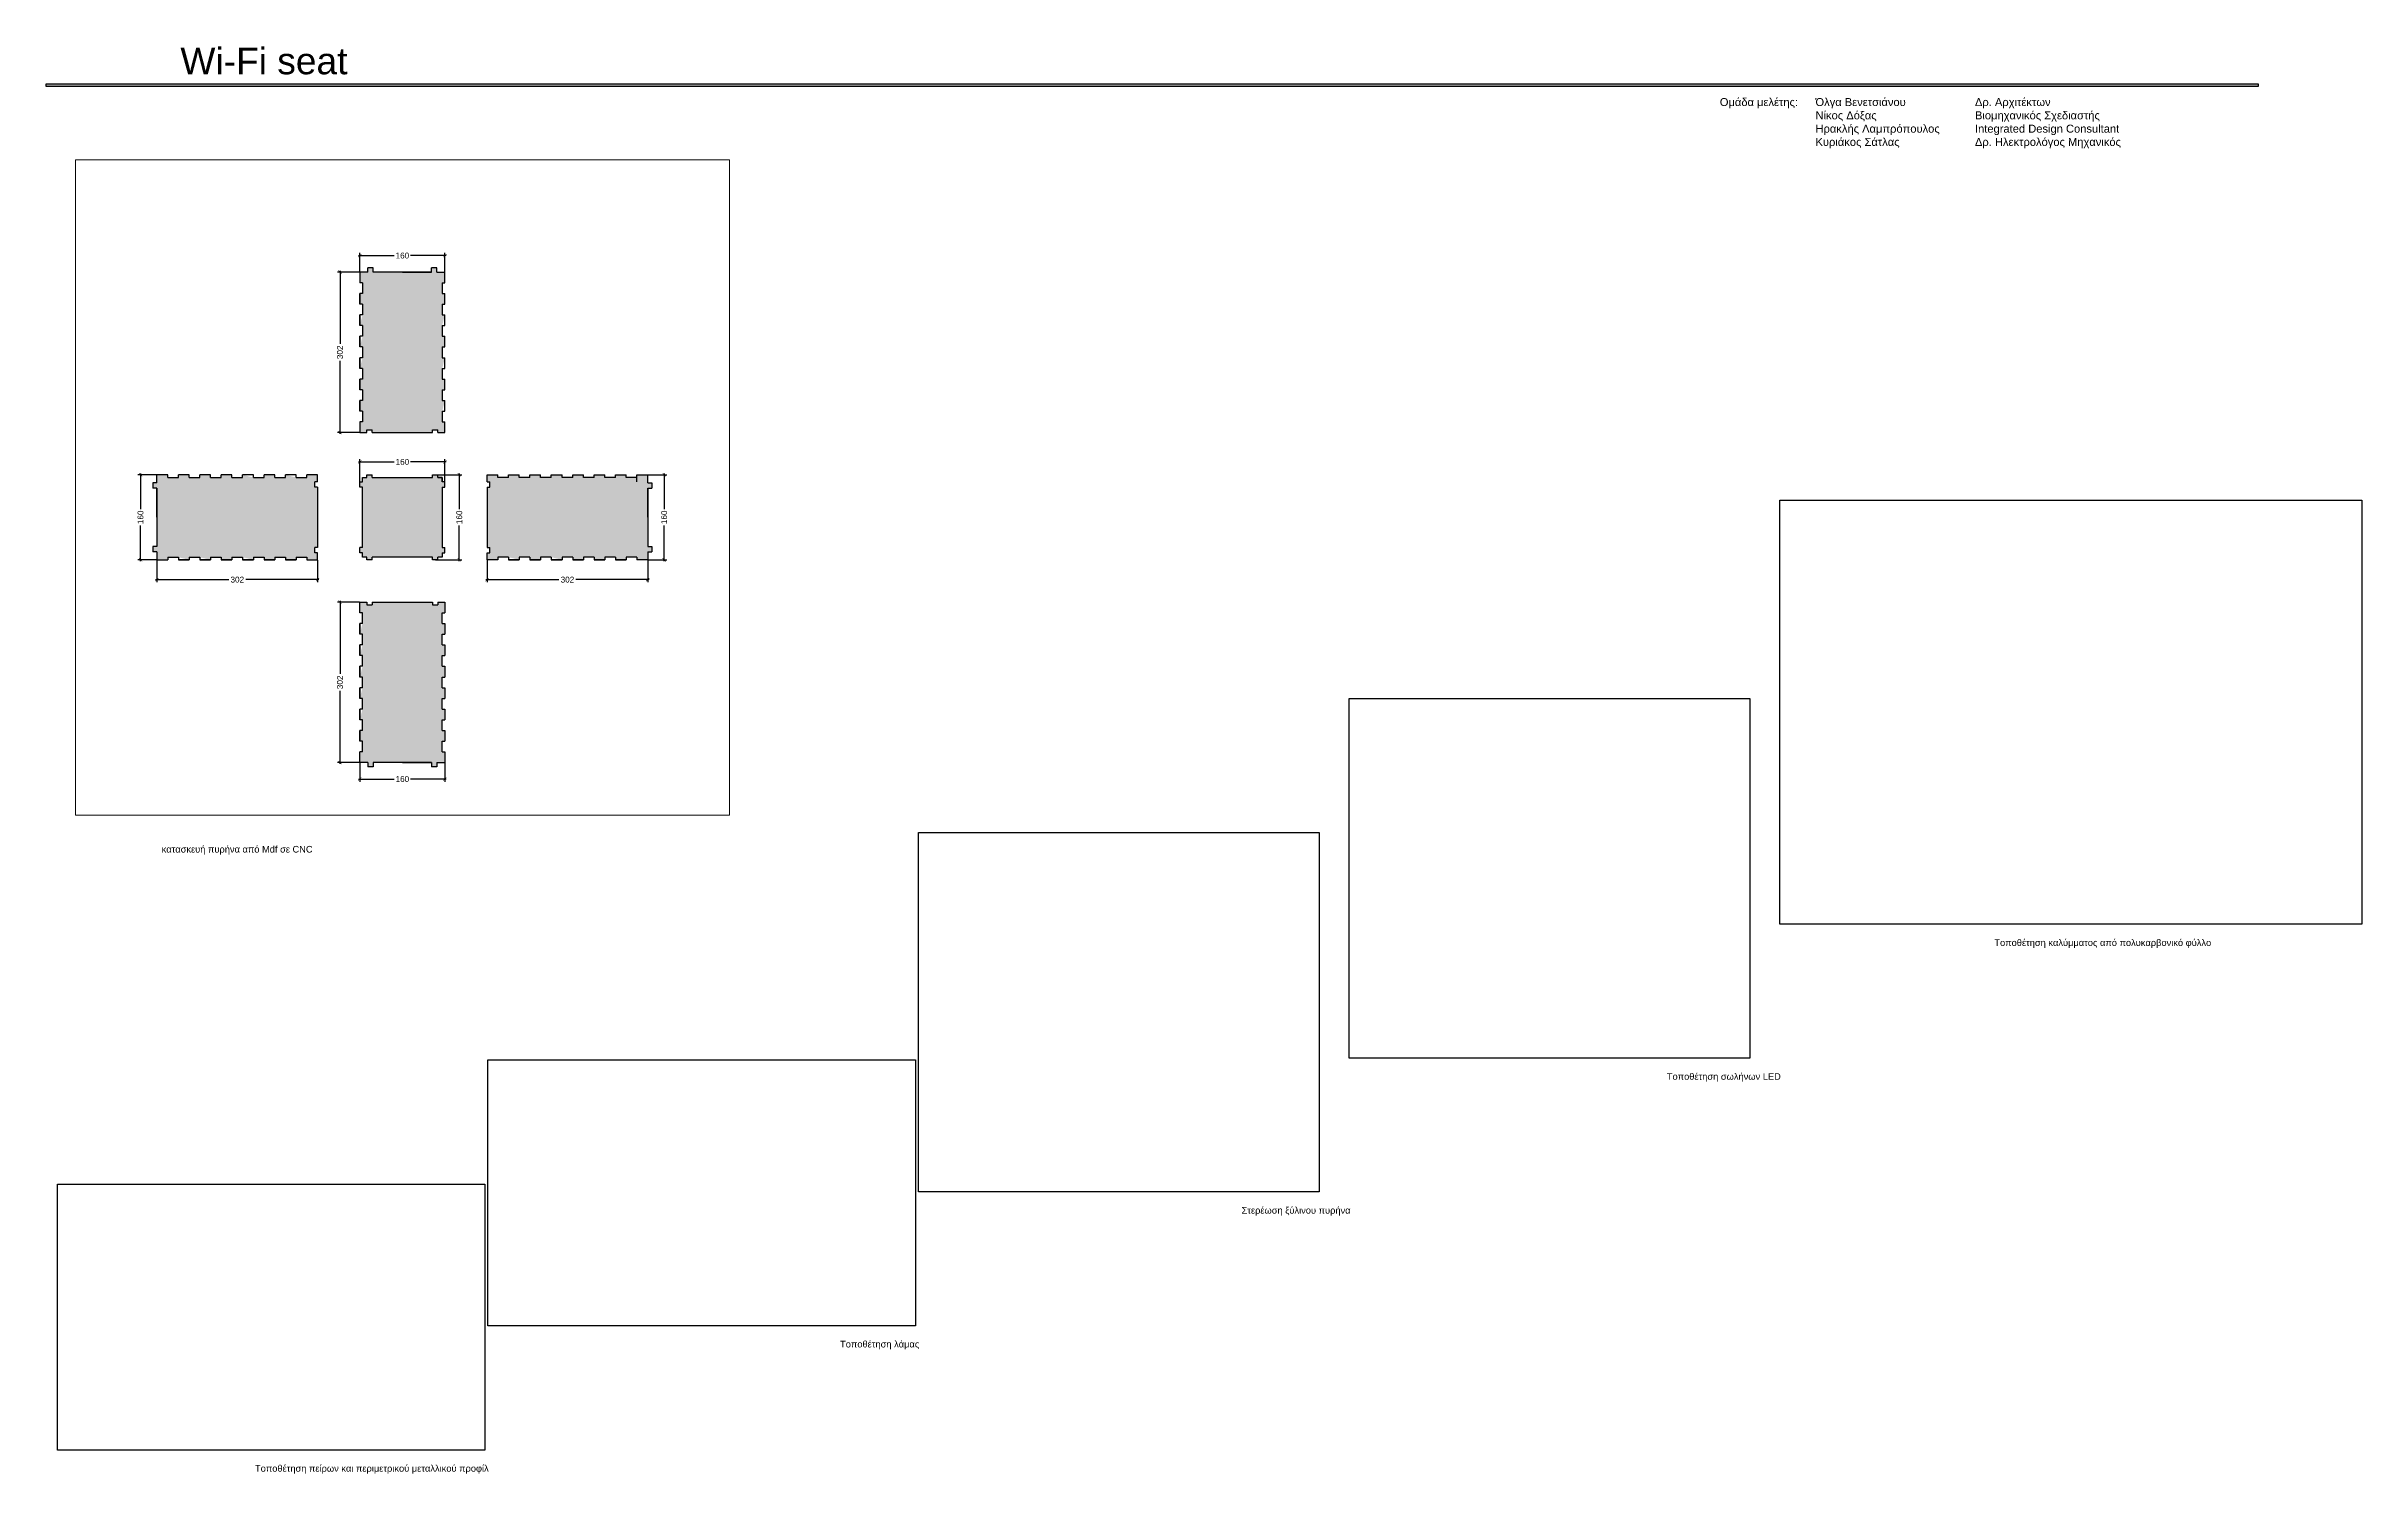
# Paper-space layout 'pg1' of a CAD drawing. Header units: millimetres. Extents: x 4 to 875, y 20 to 557.
# The model-space entities are those that its viewports show. They can reach past a viewport. Long polylines and large blocks are cut down to what shows.
import ezdxf

# ---------------------------------------------------------------- set-up
doc = ezdxf.new("R2010")
doc.units = ezdxf.units.MM
for name, color, linetype in [('A-02', 2, 'Continuous'), ('A-DIM', 150, 'Continuous'), ('A-HATCH', 252, 'Continuous')]:
    doc.layers.add(name, color=color, linetype=linetype)
doc.styles.get("Standard").update_dxf_attribs({"font": 'arial.ttf'})
doc.dimstyles.new('1-5', dxfattribs={"dimscale": 0.05, "dimtxt": 0.22, "dimasz": 0.12, "dimexe": 0.1, "dimexo": 0.01, "dimgap": 0.08, "dimtad": 0, "dimdec": 0, "dimlfac": 1000, "dimzin": 0, "dimdsep": 46, "dimtxsty": 'Standard', "dimblk": 'ARCHTICK', "dimcen": 0.09, "dimdle": 0.05, "dimadec": 0, "dimazin": 0, "dimtfac": 1, "dimtdec": 0, "dimtofl": 0, "dimtmove": 1, "dimatfit": 3, "dimldrblk": 'DOT', "dimfxl": 1, "dimtolj": 1, "dimtzin": 0, "dimarcsym": 0})
picture_1 = doc.add_image_def('image4.jpg', size_in_pixel=(530, 330))
picture_2 = doc.add_image_def('image5.jpg', size_in_pixel=(530, 330))
picture_3 = doc.add_image_def('image6.jpg', size_in_pixel=(497, 446))
picture_4 = doc.add_image_def('image7.jpg', size_in_pixel=(497, 446))
picture_5 = doc.add_image_def('image8.jpg', size_in_pixel=(811, 591))

# ---------------------------------------------------------------- blocks, each defined once
blk = doc.blocks.new('_ArchTick')
at = {"color": 0, "linetype": 'ByBlock', "const_width": 0.15}
blk.add_lwpolyline([(-0.5, -0.5), (0.5, 0.5)], dxfattribs=at)
blk = doc.blocks.new('*D20')
at = {"layer": 'A-DIM', "color": 0, "lineweight": -2, "transparency": 16777216}
for p, q in [((172.3758, 12.8972), (172.334, 12.8972)), ((172.339, 12.8997), (172.339, 12.7622)), ((172.339, 12.5925), (172.339, 12.73)), ((172.3833, 12.595), (172.334, 12.595))]:
    blk.add_line(p, q, dxfattribs=at)
at = {"layer": 'Defpoints', "color": 0, "transparency": 16777216}
for p in [(172.3763, 12.8972), (172.339, 12.595), (172.3838, 12.595)]:
    blk.add_point(p, dxfattribs=at)
at = {"layer": 'A-DIM', "color": 0, "lineweight": -2, "transparency": 16777216, "xscale": 0.006, "yscale": 0.006, "zscale": 0.006}
for p, rotation in [((172.339, 12.8972), 90), ((172.339, 12.595), 270)]:
    blk.add_blockref('_ArchTick', p, dxfattribs=dict(at, rotation=rotation))
at = {"layer": 'A-DIM', "color": 0, "transparency": 16777216, "insert": (172.339, 12.7461), "char_height": 0.011, "attachment_point": 5, "rotation": 90}
blk.add_mtext('\\A1;302', dxfattribs=at)
blk = doc.blocks.new('_Dot')
at = {"color": 0, "linetype": 'ByBlock', "lineweight": -2}
blk.add_line((-0.5, 0), (-1, 0), dxfattribs=at)
at = {"color": 0, "linetype": 'ByBlock', "const_width": 0.5}
blk.add_lwpolyline([(-0.25, 0, 1), (0.25, 0, 1)], format="xyb", close=True, dxfattribs=at)
blk = doc.blocks.new('*D21')
at = {"layer": 'A-DIM', "color": 0, "lineweight": -2, "transparency": 16777216}
for p, q in [((172.3763, 12.5945), (172.3763, 12.559)), ((172.5363, 12.5945), (172.5363, 12.559)), ((172.3738, 12.564), (172.4406, 12.564)), ((172.5388, 12.564), (172.4719, 12.564))]:
    blk.add_line(p, q, dxfattribs=at)
at = {"layer": 'Defpoints', "color": 0, "transparency": 16777216}
for p in [(172.3763, 12.595), (172.5363, 12.595), (172.5363, 12.564)]:
    blk.add_point(p, dxfattribs=at)
at = {"layer": 'A-DIM', "color": 0, "lineweight": -2, "transparency": 16777216, "xscale": 0.006, "yscale": 0.006, "zscale": 0.006, "rotation": 180}
blk.add_blockref('_ArchTick', (172.3763, 12.564), dxfattribs=at)
at = {"layer": 'A-DIM', "color": 0, "lineweight": -2, "transparency": 16777216, "xscale": 0.006, "yscale": 0.006, "zscale": 0.006}
blk.add_blockref('_ArchTick', (172.5363, 12.564), dxfattribs=at)
at = {"layer": 'A-DIM', "color": 0, "transparency": 16777216, "insert": (172.4563, 12.564), "char_height": 0.011, "attachment_point": 5}
blk.add_mtext('\\A1;160', dxfattribs=at)
blk = doc.blocks.new('*D22')
at = {"layer": 'A-DIM', "color": 0, "lineweight": -2, "transparency": 16777216}
for p, q in [((172.9178, 12.9836), (172.9178, 12.9343)), ((172.6132, 12.9393), (172.7507, 12.9393)), ((172.6157, 12.9761), (172.6157, 12.9343)), ((172.9203, 12.9393), (172.7828, 12.9393))]:
    blk.add_line(p, q, dxfattribs=at)
at = {"layer": 'Defpoints', "color": 0, "transparency": 16777216}
for p in [(172.9178, 12.9841), (172.6157, 12.9766), (172.9178, 12.9393)]:
    blk.add_point(p, dxfattribs=at)
at = {"layer": 'A-DIM', "color": 0, "lineweight": -2, "transparency": 16777216, "xscale": 0.006, "yscale": 0.006, "zscale": 0.006, "rotation": 180}
blk.add_blockref('_ArchTick', (172.6157, 12.9393), dxfattribs=at)
at = {"layer": 'A-DIM', "color": 0, "lineweight": -2, "transparency": 16777216, "xscale": 0.006, "yscale": 0.006, "zscale": 0.006}
blk.add_blockref('_ArchTick', (172.9178, 12.9393), dxfattribs=at)
at = {"layer": 'A-DIM', "color": 0, "transparency": 16777216, "insert": (172.7668, 12.9393), "char_height": 0.011, "attachment_point": 5}
blk.add_mtext('\\A1;302', dxfattribs=at)
blk = doc.blocks.new('*D23')
at = {"layer": 'A-DIM', "color": 0, "lineweight": -2, "transparency": 16777216}
for p, q in [((172.9183, 13.1366), (172.9538, 13.1366)), ((172.9488, 13.1391), (172.9488, 13.0722)), ((172.9488, 12.9741), (172.9488, 13.0409)), ((172.9183, 12.9766), (172.9538, 12.9766))]:
    blk.add_line(p, q, dxfattribs=at)
at = {"layer": 'Defpoints', "color": 0, "transparency": 16777216}
for p in [(172.9178, 13.1366), (172.9488, 13.1366), (172.9178, 12.9766)]:
    blk.add_point(p, dxfattribs=at)
at = {"layer": 'A-DIM', "color": 0, "lineweight": -2, "transparency": 16777216, "xscale": 0.006, "yscale": 0.006, "zscale": 0.006}
for p, rotation in [((172.9488, 13.1366), 90), ((172.9488, 12.9766), 270)]:
    blk.add_blockref('_ArchTick', p, dxfattribs=dict(at, rotation=rotation))
at = {"layer": 'A-DIM', "color": 0, "transparency": 16777216, "insert": (172.9488, 13.0566), "char_height": 0.011, "attachment_point": 5, "rotation": 90}
blk.add_mtext('\\A1;160', dxfattribs=at)
blk = doc.blocks.new('*D24')
at = {"layer": 'A-DIM', "color": 0, "lineweight": -2, "transparency": 16777216}
for p, q in [((172.3833, 13.5182), (172.334, 13.5182)), ((172.339, 13.5207), (172.339, 13.3832)), ((172.339, 13.2135), (172.339, 13.351)), ((172.3758, 13.216), (172.334, 13.216))]:
    blk.add_line(p, q, dxfattribs=at)
at = {"layer": 'Defpoints', "color": 0, "transparency": 16777216}
for p in [(172.339, 13.5182), (172.3838, 13.5182), (172.3763, 13.216)]:
    blk.add_point(p, dxfattribs=at)
at = {"layer": 'A-DIM', "color": 0, "lineweight": -2, "transparency": 16777216, "xscale": 0.006, "yscale": 0.006, "zscale": 0.006}
for p, rotation in [((172.339, 13.5182), 90), ((172.339, 13.216), 270)]:
    blk.add_blockref('_ArchTick', p, dxfattribs=dict(at, rotation=rotation))
at = {"layer": 'A-DIM', "color": 0, "transparency": 16777216, "insert": (172.339, 13.3671), "char_height": 0.011, "attachment_point": 5, "rotation": 90}
blk.add_mtext('\\A1;302', dxfattribs=at)
blk = doc.blocks.new('*D25')
at = {"layer": 'A-DIM', "color": 0, "lineweight": -2, "transparency": 16777216}
for p, q in [((172.3738, 13.5491), (172.4406, 13.5491)), ((172.3763, 13.5187), (172.3763, 13.5541)), ((172.5388, 13.5491), (172.4719, 13.5491)), ((172.5363, 13.5187), (172.5363, 13.5541))]:
    blk.add_line(p, q, dxfattribs=at)
at = {"layer": 'Defpoints', "color": 0, "transparency": 16777216}
for p in [(172.5363, 13.5491), (172.3763, 13.5182), (172.5363, 13.5182)]:
    blk.add_point(p, dxfattribs=at)
at = {"layer": 'A-DIM', "color": 0, "lineweight": -2, "transparency": 16777216, "xscale": 0.006, "yscale": 0.006, "zscale": 0.006, "rotation": 180}
blk.add_blockref('_ArchTick', (172.3763, 13.5491), dxfattribs=at)
at = {"layer": 'A-DIM', "color": 0, "lineweight": -2, "transparency": 16777216, "xscale": 0.006, "yscale": 0.006, "zscale": 0.006}
blk.add_blockref('_ArchTick', (172.5363, 13.5491), dxfattribs=at)
at = {"layer": 'A-DIM', "color": 0, "transparency": 16777216, "insert": (172.4563, 13.5491), "char_height": 0.011, "attachment_point": 5}
blk.add_mtext('\\A1;160', dxfattribs=at)
blk = doc.blocks.new('*D26')
at = {"layer": 'A-DIM', "color": 0, "lineweight": -2, "transparency": 16777216}
for p, q in [((171.9947, 12.9836), (171.9947, 12.9343)), ((171.9922, 12.9393), (172.1297, 12.9393)), ((172.2994, 12.9393), (172.1619, 12.9393)), ((172.2969, 12.9761), (172.2969, 12.9343))]:
    blk.add_line(p, q, dxfattribs=at)
at = {"layer": 'Defpoints', "color": 0, "transparency": 16777216}
for p in [(171.9947, 12.9841), (171.9947, 12.9393), (172.2969, 12.9766)]:
    blk.add_point(p, dxfattribs=at)
at = {"layer": 'A-DIM', "color": 0, "lineweight": -2, "transparency": 16777216, "xscale": 0.006, "yscale": 0.006, "zscale": 0.006, "rotation": 180}
blk.add_blockref('_ArchTick', (171.9947, 12.9393), dxfattribs=at)
at = {"layer": 'A-DIM', "color": 0, "lineweight": -2, "transparency": 16777216, "xscale": 0.006, "yscale": 0.006, "zscale": 0.006}
blk.add_blockref('_ArchTick', (172.2969, 12.9393), dxfattribs=at)
at = {"layer": 'A-DIM', "color": 0, "transparency": 16777216, "insert": (172.1458, 12.9393), "char_height": 0.011, "attachment_point": 5}
blk.add_mtext('\\A1;302', dxfattribs=at)
blk = doc.blocks.new('*D27')
at = {"layer": 'A-DIM', "color": 0, "lineweight": -2, "transparency": 16777216}
for p, q in [((171.9942, 13.1366), (171.9587, 13.1366)), ((171.9637, 13.1391), (171.9637, 13.0722)), ((171.9637, 12.9741), (171.9637, 13.0409)), ((171.9942, 12.9766), (171.9587, 12.9766))]:
    blk.add_line(p, q, dxfattribs=at)
at = {"layer": 'Defpoints', "color": 0, "transparency": 16777216}
for p in [(171.9637, 13.1366), (171.9947, 13.1366), (171.9947, 12.9766)]:
    blk.add_point(p, dxfattribs=at)
at = {"layer": 'A-DIM', "color": 0, "lineweight": -2, "transparency": 16777216, "xscale": 0.006, "yscale": 0.006, "zscale": 0.006}
for p, rotation in [((171.9637, 13.1366), 90), ((171.9637, 12.9766), 270)]:
    blk.add_blockref('_ArchTick', p, dxfattribs=dict(at, rotation=rotation))
at = {"layer": 'A-DIM', "color": 0, "transparency": 16777216, "insert": (171.9637, 13.0566), "char_height": 0.011, "attachment_point": 5, "rotation": 90}
blk.add_mtext('\\A1;160', dxfattribs=at)
blk = doc.blocks.new('*D28')
at = {"layer": 'A-DIM', "color": 0, "lineweight": -2, "transparency": 16777216}
for p, q in [((172.3738, 13.1609), (172.4406, 13.1609)), ((172.3763, 13.1239), (172.3763, 13.1659)), ((172.5388, 13.1609), (172.4719, 13.1609)), ((172.5363, 13.1239), (172.5363, 13.1659))]:
    blk.add_line(p, q, dxfattribs=at)
at = {"layer": 'Defpoints', "color": 0, "transparency": 16777216}
for p in [(172.5363, 13.1609), (172.3763, 13.1234), (172.5363, 13.1234)]:
    blk.add_point(p, dxfattribs=at)
at = {"layer": 'A-DIM', "color": 0, "lineweight": -2, "transparency": 16777216, "xscale": 0.006, "yscale": 0.006, "zscale": 0.006, "rotation": 180}
blk.add_blockref('_ArchTick', (172.3763, 13.1609), dxfattribs=at)
at = {"layer": 'A-DIM', "color": 0, "lineweight": -2, "transparency": 16777216, "xscale": 0.006, "yscale": 0.006, "zscale": 0.006}
blk.add_blockref('_ArchTick', (172.5363, 13.1609), dxfattribs=at)
at = {"layer": 'A-DIM', "color": 0, "transparency": 16777216, "insert": (172.4563, 13.1609), "char_height": 0.011, "attachment_point": 5}
blk.add_mtext('\\A1;160', dxfattribs=at)
blk = doc.blocks.new('*D29')
at = {"layer": 'A-DIM', "color": 0, "lineweight": -2, "transparency": 16777216}
for p, q in [((172.5236, 13.1366), (172.5684, 13.1366)), ((172.5634, 13.1391), (172.5634, 13.0722)), ((172.5634, 12.9741), (172.5634, 13.0409)), ((172.5186, 12.9766), (172.5684, 12.9766))]:
    blk.add_line(p, q, dxfattribs=at)
at = {"layer": 'Defpoints', "color": 0, "transparency": 16777216}
for p in [(172.5231, 13.1366), (172.5181, 12.9766), (172.5634, 12.9766)]:
    blk.add_point(p, dxfattribs=at)
at = {"layer": 'A-DIM', "color": 0, "lineweight": -2, "transparency": 16777216, "xscale": 0.006, "yscale": 0.006, "zscale": 0.006}
for p, rotation in [((172.5634, 13.1366), 90), ((172.5634, 12.9766), 270)]:
    blk.add_blockref('_ArchTick', p, dxfattribs=dict(at, rotation=rotation))
at = {"layer": 'A-DIM', "color": 0, "transparency": 16777216, "insert": (172.5634, 13.0566), "char_height": 0.011, "attachment_point": 5, "rotation": 90}
blk.add_mtext('\\A1;160', dxfattribs=at)

msp = doc.modelspace()

# ---------------------------------------------------------------- hatches: boundary and pattern name
at = {"layer": 'A-HATCH', "true_color": 0xb5976c}
h = msp.add_hatch(color=33, dxfattribs=at)
h.dxf.hatch_style = 1
h.paths.add_polyline_path([(172.2969, 13.1134), (172.2919, 13.1134), (172.2919, 13.1234), (172.2969, 13.1234), (172.2969, 13.1366), (172.2767, 13.1366), (172.2767, 13.1316), (172.2566, 13.1316), (172.2364, 13.1366), (172.2364, 13.1316), (172.2163, 13.1316), (172.2163, 13.1366), (172.1961, 13.1366), (172.1961, 13.1316), (172.176, 13.1316), (172.1558, 13.1366), (172.1558, 13.1316), (172.1357, 13.1316), (172.1357, 13.1366), (172.1155, 13.1366), (172.1155, 13.1316), (172.0954, 13.1316), (172.0954, 13.1366), (172.0752, 13.1366), (172.0752, 13.1316), (172.0551, 13.1316), (172.0551, 13.1366), (172.035, 13.1366), (172.035, 13.1316), (172.0148, 13.1316), (172.0148, 13.1366), (171.9947, 13.1366), (171.9947, 13.1216), (171.9869, 13.1216), (171.9869, 13.1116), (171.9947, 13.1116), (171.9947, 13.0566), (171.9947, 13.0016), (171.9869, 13.0016), (171.9869, 12.9916), (171.9947, 12.9916), (171.9947, 12.9766), (172.0148, 12.9766), (172.0148, 12.9816), (172.035, 12.9816), (172.0551, 12.9766), (172.0551, 12.9816), (172.0752, 12.9816), (172.0954, 12.9766), (172.0954, 12.9816), (172.1155, 12.9816), (172.1155, 12.9766), (172.1357, 12.9766), (172.1357, 12.9816), (172.1558, 12.9816), (172.176, 12.9766), (172.176, 12.9816), (172.1961, 12.9816), (172.1961, 12.9766), (172.2163, 12.9766), (172.2163, 12.9816), (172.2364, 12.9816), (172.2364, 12.9766), (172.2566, 12.9766), (172.2566, 12.9816), (172.2767, 12.9816), (172.2767, 12.9766), (172.2969, 12.9766), (172.2969, 12.9898), (172.2919, 12.9898), (172.2919, 12.9998), (172.2969, 12.9998)])
h.paths.add_polyline_path([(172.5363, 13.357), (172.5313, 13.357), (172.5313, 13.3771), (172.5363, 13.3771), (172.5363, 13.3973), (172.5313, 13.3973), (172.5313, 13.4174), (172.5363, 13.4376), (172.5313, 13.4376), (172.5313, 13.4577), (172.5363, 13.4577), (172.5363, 13.4779), (172.5313, 13.4779), (172.5313, 13.498), (172.5363, 13.498), (172.5363, 13.5182), (172.5213, 13.5182), (172.5213, 13.526), (172.5113, 13.526), (172.5113, 13.5182), (172.4563, 13.5182), (172.4013, 13.5182), (172.4013, 13.526), (172.3913, 13.526), (172.3913, 13.5182), (172.3763, 13.5182), (172.3763, 13.498), (172.3813, 13.498), (172.3813, 13.4779), (172.3763, 13.4779), (172.3763, 13.4577), (172.3813, 13.4577), (172.3813, 13.4376), (172.3763, 13.4174), (172.3813, 13.4174), (172.3813, 13.3973), (172.3763, 13.3771), (172.3813, 13.3771), (172.3813, 13.357), (172.3763, 13.3368), (172.3813, 13.3368), (172.3813, 13.3167), (172.3763, 13.3167), (172.3763, 13.2966), (172.3813, 13.2966), (172.3813, 13.2764), (172.3763, 13.2764), (172.3763, 13.2563), (172.3813, 13.2563), (172.3813, 13.2361), (172.3763, 13.2361), (172.3763, 13.216), (172.3895, 13.216), (172.3895, 13.221), (172.3995, 13.221), (172.3995, 13.216), (172.5131, 13.216), (172.5131, 13.221), (172.5231, 13.221), (172.5231, 13.216), (172.5363, 13.216), (172.5363, 13.2361), (172.5313, 13.2361), (172.5313, 13.2563), (172.5363, 13.2764), (172.5313, 13.2764), (172.5313, 13.2966), (172.5363, 13.2966), (172.5363, 13.3167), (172.5313, 13.3167), (172.5313, 13.3368)])
h.paths.add_polyline_path([(172.5313, 13.1134), (172.5363, 13.1134), (172.5363, 13.1234), (172.5313, 13.1234), (172.5313, 13.1316), (172.5231, 13.1316), (172.5231, 13.1366), (172.5131, 13.1366), (172.5131, 13.1316), (172.3995, 13.1316), (172.3995, 13.1366), (172.3895, 13.1366), (172.3895, 13.1316), (172.3813, 13.1316), (172.3813, 13.1234), (172.3763, 13.1234), (172.3763, 13.1134), (172.3813, 13.1134), (172.3813, 12.9998), (172.3763, 12.9998), (172.3763, 12.9898), (172.3813, 12.9898), (172.3813, 12.9816), (172.3895, 12.9816), (172.3895, 12.9766), (172.3995, 12.9766), (172.3995, 12.9816), (172.5131, 12.9816), (172.5131, 12.9766), (172.5231, 12.9766), (172.5231, 12.9816), (172.5313, 12.9816), (172.5313, 12.9898), (172.5363, 12.9898), (172.5363, 12.9998), (172.5313, 12.9998)])
h.paths.add_polyline_path([(172.9178, 13.1116), (172.9257, 13.1116), (172.9257, 13.1216), (172.9178, 13.1216), (172.9178, 13.1366), (172.8977, 13.1366), (172.8977, 13.1316), (172.8776, 13.1316), (172.8776, 13.1366), (172.8574, 13.1366), (172.8574, 13.1316), (172.8373, 13.1316), (172.8373, 13.1366), (172.8171, 13.1366), (172.8171, 13.1316), (172.797, 13.1316), (172.797, 13.1366), (172.7768, 13.1366), (172.7768, 13.1316), (172.7567, 13.1316), (172.7567, 13.1366), (172.7365, 13.1366), (172.7365, 13.1316), (172.7164, 13.1316), (172.7164, 13.1366), (172.6962, 13.1366), (172.6962, 13.1316), (172.6761, 13.1316), (172.6761, 13.1366), (172.656, 13.1366), (172.656, 13.1316), (172.6358, 13.1316), (172.6358, 13.1366), (172.6157, 13.1366), (172.6157, 13.1234), (172.6207, 13.1234), (172.6207, 13.1134), (172.6157, 13.1134), (172.6157, 12.9998), (172.6207, 12.9998), (172.6207, 12.9898), (172.6157, 12.9898), (172.6157, 12.9766), (172.6358, 12.9766), (172.6358, 12.9816), (172.656, 12.9816), (172.6761, 12.9766), (172.6761, 12.9816), (172.6962, 12.9816), (172.6962, 12.9766), (172.7164, 12.9766), (172.7164, 12.9816), (172.7365, 12.9816), (172.7567, 12.9766), (172.7567, 12.9816), (172.7768, 12.9816), (172.7768, 12.9766), (172.797, 12.9766), (172.797, 12.9816), (172.8171, 12.9816), (172.8171, 12.9766), (172.8373, 12.9766), (172.8373, 12.9816), (172.8574, 12.9816), (172.8574, 12.9766), (172.8776, 12.9766), (172.8776, 12.9816), (172.8977, 12.9816), (172.8977, 12.9766), (172.9178, 12.9766), (172.9178, 12.9916), (172.9257, 12.9916), (172.9257, 13.0016), (172.9178, 13.0016)])
h.paths.add_polyline_path([(172.5363, 12.7763), (172.5313, 12.7763), (172.5313, 12.7964), (172.5363, 12.7964), (172.5363, 12.8166), (172.5313, 12.8166), (172.5313, 12.8367), (172.5363, 12.8367), (172.5363, 12.8569), (172.5313, 12.8569), (172.5313, 12.877), (172.5363, 12.877), (172.5363, 12.8972), (172.5231, 12.8972), (172.5231, 12.8922), (172.5131, 12.8922), (172.5131, 12.8972), (172.3995, 12.8972), (172.3995, 12.8922), (172.3895, 12.8922), (172.3895, 12.8972), (172.3763, 12.8972), (172.3763, 12.877), (172.3813, 12.877), (172.3813, 12.8569), (172.3763, 12.8367), (172.3813, 12.8367), (172.3813, 12.8166), (172.3763, 12.7964), (172.3813, 12.7964), (172.3813, 12.7763), (172.3763, 12.7561), (172.3813, 12.7561), (172.3813, 12.736), (172.3763, 12.7158), (172.3813, 12.7158), (172.3813, 12.6957), (172.3763, 12.6756), (172.3813, 12.6756), (172.3813, 12.6554), (172.3763, 12.6554), (172.3763, 12.6353), (172.3813, 12.6353), (172.3813, 12.6151), (172.3763, 12.6151), (172.3763, 12.595), (172.3913, 12.595), (172.3913, 12.5872), (172.4013, 12.5872), (172.4013, 12.595), (172.5113, 12.595), (172.5113, 12.5872), (172.5213, 12.5872), (172.5213, 12.595), (172.5363, 12.595), (172.5363, 12.6151), (172.5313, 12.6151), (172.5313, 12.6353), (172.5363, 12.6353), (172.5363, 12.6554), (172.5313, 12.6554), (172.5313, 12.6756), (172.5363, 12.6756), (172.5363, 12.6957), (172.5313, 12.6957), (172.5313, 12.7158), (172.5363, 12.7158), (172.5363, 12.736), (172.5313, 12.736), (172.5313, 12.7561), (172.5363, 12.7561)])

# ---------------------------------------------------------------- linework, layer by layer
at = {"layer": 'A-02'}
for p, q in [((172.3913, 13.5182), (172.3913, 13.526)), ((172.4013, 13.5182), (172.4013, 13.526)), ((172.4563, 13.5182), (172.5113, 13.5182)), ((172.5113, 13.5182), (172.5113, 13.526)), ((172.5213, 13.5182), (172.5213, 13.526)), ((172.5213, 13.5182), (172.5363, 13.5182)), ((172.3813, 13.498), (172.3763, 13.498)), ((172.3813, 13.4779), (172.3763, 13.4779)), ((172.3813, 13.498), (172.3813, 13.4779)), ((172.5313, 13.498), (172.5363, 13.498)), ((172.5313, 13.498), (172.5313, 13.4779)), ((172.5313, 13.4779), (172.5363, 13.4779)), ((172.3813, 13.4577), (172.3763, 13.4577)), ((172.3813, 13.4376), (172.3763, 13.4376)), ((172.3813, 13.4174), (172.3763, 13.4174)), ((172.3813, 13.4577), (172.3813, 13.4376)), ((172.3813, 13.4174), (172.3813, 13.3973)), ((172.5313, 13.4577), (172.5363, 13.4577)), ((172.5313, 13.4577), (172.5313, 13.4376)), ((172.5313, 13.4376), (172.5363, 13.4376)), ((172.5313, 13.4174), (172.5363, 13.4174)), ((172.5313, 13.4174), (172.5313, 13.3973)), ((172.3813, 13.3973), (172.3763, 13.3973)), ((172.3813, 13.3771), (172.3763, 13.3771)), ((172.3813, 13.3771), (172.3813, 13.357)), ((172.5313, 13.3973), (172.5363, 13.3973)), ((172.5313, 13.3771), (172.5363, 13.3771)), ((172.5313, 13.3771), (172.5313, 13.357)), ((172.3813, 13.357), (172.3763, 13.357)), ((172.3813, 13.3368), (172.3763, 13.3368)), ((172.3813, 13.3368), (172.3813, 13.3167)), ((172.5313, 13.357), (172.5363, 13.357)), ((172.5313, 13.3368), (172.5363, 13.3368)), ((172.5313, 13.3368), (172.5313, 13.3167)), ((172.3813, 13.3167), (172.3763, 13.3167)), ((172.3813, 13.2966), (172.3763, 13.2966)), ((172.3813, 13.2966), (172.3813, 13.2764)), ((172.5313, 13.3167), (172.5363, 13.3167)), ((172.5313, 13.2966), (172.5363, 13.2966)), ((172.5313, 13.2966), (172.5313, 13.2764)), ((172.3813, 13.2764), (172.3763, 13.2764)), ((172.3813, 13.2563), (172.3763, 13.2563)), ((172.3813, 13.2563), (172.3813, 13.2361)), ((172.5313, 13.2764), (172.5363, 13.2764)), ((172.5313, 13.2563), (172.5363, 13.2563)), ((172.5313, 13.2563), (172.5313, 13.2361)), ((172.3813, 13.2361), (172.3763, 13.2361)), ((172.3895, 13.216), (172.3895, 13.221)), ((172.3995, 13.216), (172.3995, 13.221)), ((172.5131, 13.216), (172.5131, 13.221)), ((172.5231, 13.216), (172.5231, 13.221)), ((172.5313, 13.2361), (172.5363, 13.2361)), ((171.9947, 13.1216), (171.9869, 13.1216)), ((171.9947, 13.1116), (171.9869, 13.1116)), ((171.9947, 13.1216), (171.9947, 13.1366)), ((171.9947, 13.0566), (171.9947, 13.1116)), ((172.0148, 13.1316), (172.0148, 13.1366)), ((172.0148, 13.1316), (172.035, 13.1316)), ((172.035, 13.1316), (172.035, 13.1366)), ((172.0551, 13.1316), (172.0551, 13.1366)), ((172.0551, 13.1316), (172.0752, 13.1316)), ((172.0752, 13.1316), (172.0752, 13.1366)), ((172.0954, 13.1316), (172.0954, 13.1366)), ((172.0954, 13.1316), (172.1155, 13.1316)), ((172.1155, 13.1316), (172.1155, 13.1366)), ((172.1357, 13.1316), (172.1357, 13.1366)), ((172.1357, 13.1316), (172.1558, 13.1316)), ((172.1558, 13.1316), (172.1558, 13.1366)), ((172.176, 13.1316), (172.176, 13.1366)), ((172.176, 13.1316), (172.1961, 13.1316)), ((172.1961, 13.1316), (172.1961, 13.1366)), ((172.2163, 13.1316), (172.2163, 13.1366)), ((172.2163, 13.1316), (172.2364, 13.1316)), ((172.2364, 13.1316), (172.2364, 13.1366)), ((172.2566, 13.1316), (172.2566, 13.1366)), ((172.2566, 13.1316), (172.2767, 13.1316)), ((172.2767, 13.1316), (172.2767, 13.1366)), ((172.2969, 13.1234), (172.2919, 13.1234)), ((172.2969, 13.1134), (172.2919, 13.1134)), ((172.3813, 13.1134), (172.3763, 13.1134)), ((172.3895, 13.1316), (172.3895, 13.1366)), ((172.3895, 13.1366), (172.3995, 13.1366)), ((172.3995, 13.1316), (172.3995, 13.1366)), ((172.5131, 13.1316), (172.5131, 13.1366)), ((172.5231, 13.1316), (172.5231, 13.1366)), ((172.5313, 13.1134), (172.5363, 13.1134)), ((172.6157, 13.1234), (172.6207, 13.1234)), ((172.6157, 13.1134), (172.6207, 13.1134)), ((172.6358, 13.1316), (172.6358, 13.1366)), ((172.656, 13.1316), (172.6358, 13.1316)), ((172.656, 13.1316), (172.656, 13.1366)), ((172.6761, 13.1316), (172.6761, 13.1366)), ((172.6962, 13.1316), (172.6761, 13.1316)), ((172.6962, 13.1316), (172.6962, 13.1366)), ((172.7164, 13.1316), (172.7164, 13.1366)), ((172.7365, 13.1316), (172.7164, 13.1316)), ((172.7365, 13.1316), (172.7365, 13.1366)), ((172.7567, 13.1316), (172.7567, 13.1366)), ((172.7768, 13.1316), (172.7567, 13.1316)), ((172.7768, 13.1316), (172.7768, 13.1366)), ((172.797, 13.1316), (172.797, 13.1366)), ((172.8171, 13.1316), (172.797, 13.1316)), ((172.8171, 13.1316), (172.8171, 13.1366)), ((172.8373, 13.1316), (172.8373, 13.1366)), ((172.8574, 13.1316), (172.8373, 13.1316)), ((172.8574, 13.1316), (172.8574, 13.1366)), ((172.8776, 13.1316), (172.8776, 13.1366)), ((172.8977, 13.1316), (172.8776, 13.1316)), ((172.8977, 13.1234), (172.8977, 13.1366)), ((172.9178, 13.1216), (172.9178, 13.1366)), ((172.9178, 13.1216), (172.9257, 13.1216)), ((172.9178, 13.0566), (172.9178, 13.1116)), ((172.9178, 13.1116), (172.9257, 13.1116)), ((171.9947, 13.0016), (171.9869, 13.0016)), ((171.9947, 12.9916), (171.9869, 12.9916)), ((172.0148, 12.9816), (172.0148, 12.9766)), ((172.0148, 12.9816), (172.035, 12.9816)), ((172.035, 12.9816), (172.035, 12.9766)), ((172.0551, 12.9816), (172.0551, 12.9766)), ((172.0551, 12.9816), (172.0752, 12.9816)), ((172.0752, 12.9816), (172.0752, 12.9766)), ((172.0954, 12.9816), (172.0954, 12.9766)), ((172.0954, 12.9816), (172.1155, 12.9816)), ((172.1155, 12.9816), (172.1155, 12.9766)), ((172.1357, 12.9816), (172.1357, 12.9766)), ((172.1357, 12.9816), (172.1558, 12.9816)), ((172.1558, 12.9816), (172.1558, 12.9766)), ((172.176, 12.9816), (172.176, 12.9766)), ((172.176, 12.9816), (172.1961, 12.9816)), ((172.1961, 12.9816), (172.1961, 12.9766)), ((172.2163, 12.9816), (172.2163, 12.9766)), ((172.2163, 12.9816), (172.2364, 12.9816)), ((172.2364, 12.9816), (172.2364, 12.9766)), ((172.2566, 12.9816), (172.2566, 12.9766)), ((172.2566, 12.9816), (172.2767, 12.9816)), ((172.2767, 12.9816), (172.2767, 12.9766)), ((172.2969, 12.9998), (172.2919, 12.9998)), ((172.2969, 12.9898), (172.2919, 12.9898)), ((172.3813, 12.9998), (172.3763, 12.9998)), ((172.3763, 12.9898), (172.3763, 12.9998)), ((172.3813, 12.9898), (172.3763, 12.9898)), ((172.3895, 12.9766), (172.3895, 12.9816)), ((172.3995, 12.9766), (172.3995, 12.9816)), ((172.5131, 12.9766), (172.5131, 12.9816)), ((172.5231, 12.9766), (172.5231, 12.9816)), ((172.5313, 12.9998), (172.5363, 12.9998)), ((172.5313, 12.9898), (172.5363, 12.9898)), ((172.5363, 12.9898), (172.5363, 12.9998)), ((172.6157, 12.9998), (172.6207, 12.9998)), ((172.6157, 12.9898), (172.6207, 12.9898)), ((172.6358, 12.9816), (172.6358, 12.9766)), ((172.656, 12.9816), (172.6358, 12.9816)), ((172.656, 12.9816), (172.656, 12.9766)), ((172.6761, 12.9816), (172.6761, 12.9766)), ((172.6962, 12.9816), (172.6761, 12.9816)), ((172.6962, 12.9816), (172.6962, 12.9766)), ((172.7164, 12.9816), (172.7164, 12.9766)), ((172.7365, 12.9816), (172.7164, 12.9816)), ((172.7365, 12.9816), (172.7365, 12.9766)), ((172.7567, 12.9816), (172.7567, 12.9766)), ((172.7768, 12.9816), (172.7567, 12.9816)), ((172.7768, 12.9816), (172.7768, 12.9766)), ((172.797, 12.9816), (172.797, 12.9766)), ((172.8171, 12.9816), (172.797, 12.9816)), ((172.8171, 12.9816), (172.8171, 12.9766)), ((172.8373, 12.9816), (172.8373, 12.9766)), ((172.8574, 12.9816), (172.8373, 12.9816)), ((172.8574, 12.9816), (172.8574, 12.9766)), ((172.8776, 12.9816), (172.8776, 12.9766)), ((172.8977, 12.9816), (172.8776, 12.9816)), ((172.8977, 12.9816), (172.8977, 12.9766)), ((172.9178, 13.0016), (172.9257, 13.0016)), ((172.9178, 12.9916), (172.9257, 12.9916)), ((172.3895, 12.8972), (172.3895, 12.8922)), ((172.3995, 12.8972), (172.3995, 12.8922)), ((172.5131, 12.8972), (172.5131, 12.8922)), ((172.5231, 12.8972), (172.5231, 12.8922)), ((172.3813, 12.877), (172.3763, 12.877)), ((172.3813, 12.8569), (172.3763, 12.8569)), ((172.3813, 12.8569), (172.3813, 12.877)), ((172.5313, 12.877), (172.5363, 12.877)), ((172.5313, 12.8569), (172.5313, 12.877)), ((172.5313, 12.8569), (172.5363, 12.8569)), ((172.3813, 12.8367), (172.3763, 12.8367)), ((172.3813, 12.8166), (172.3763, 12.8166)), ((172.3813, 12.8166), (172.3813, 12.8367)), ((172.5313, 12.8367), (172.5363, 12.8367)), ((172.5313, 12.8166), (172.5313, 12.8367)), ((172.5313, 12.8166), (172.5363, 12.8166)), ((172.3813, 12.7964), (172.3763, 12.7964)), ((172.3813, 12.7763), (172.3763, 12.7763)), ((172.3813, 12.7763), (172.3813, 12.7964)), ((172.5313, 12.7964), (172.5363, 12.7964)), ((172.5313, 12.7763), (172.5313, 12.7964)), ((172.5313, 12.7763), (172.5363, 12.7763)), ((172.3813, 12.7561), (172.3763, 12.7561)), ((172.3813, 12.736), (172.3763, 12.736)), ((172.3813, 12.736), (172.3813, 12.7561)), ((172.5313, 12.7561), (172.5363, 12.7561)), ((172.5313, 12.736), (172.5313, 12.7561)), ((172.5313, 12.736), (172.5363, 12.736)), ((172.3813, 12.7158), (172.3763, 12.7158)), ((172.3813, 12.6957), (172.3763, 12.6957)), ((172.3813, 12.6756), (172.3763, 12.6756)), ((172.3813, 12.6957), (172.3813, 12.7158)), ((172.3813, 12.6554), (172.3813, 12.6756)), ((172.5313, 12.7158), (172.5363, 12.7158)), ((172.5313, 12.6957), (172.5313, 12.7158)), ((172.5313, 12.6957), (172.5363, 12.6957)), ((172.5313, 12.6756), (172.5363, 12.6756)), ((172.5313, 12.6554), (172.5313, 12.6756)), ((172.3813, 12.6554), (172.3763, 12.6554)), ((172.3813, 12.6353), (172.3763, 12.6353)), ((172.3813, 12.6151), (172.3813, 12.6353)), ((172.5313, 12.6554), (172.5363, 12.6554)), ((172.5313, 12.6353), (172.5363, 12.6353)), ((172.5313, 12.6151), (172.5313, 12.6353)), ((172.3813, 12.6151), (172.3763, 12.6151)), ((172.3913, 12.595), (172.3913, 12.5872)), ((172.4013, 12.595), (172.4013, 12.5872)), ((172.4563, 12.595), (172.5113, 12.595)), ((172.5113, 12.595), (172.5113, 12.5872)), ((172.5213, 12.595), (172.5213, 12.5872)), ((172.5213, 12.595), (172.5363, 12.595)), ((172.5313, 12.6151), (172.5363, 12.6151))]:
    msp.add_line(p, q, dxfattribs=at)
for points in [[(172.3913, 13.5182), (172.3763, 13.5182), (172.3763, 13.498)], [(172.4013, 13.526), (172.3913, 13.526)], [(172.5113, 13.5182), (172.4013, 13.5182)], [(172.5213, 13.526), (172.5113, 13.526)], [(172.5363, 13.498), (172.5363, 13.5182)], [(172.3763, 13.4779), (172.3763, 13.4577)], [(172.3763, 13.4577), (172.3763, 13.4779)], [(172.5363, 13.4577), (172.5363, 13.4779)], [(172.3763, 13.4376), (172.3763, 13.4174)], [(172.3763, 13.4174), (172.3763, 13.4376)], [(172.5363, 13.4174), (172.5363, 13.4376)], [(172.3763, 13.3973), (172.3763, 13.3771)], [(172.3763, 13.3771), (172.3763, 13.3973)], [(172.5363, 13.3771), (172.5363, 13.3973)], [(172.3763, 13.357), (172.3763, 13.3368)], [(172.3763, 13.3368), (172.3763, 13.357)], [(172.5363, 13.3368), (172.5363, 13.357)], [(172.3763, 13.3167), (172.3763, 13.2966)], [(172.3763, 13.2966), (172.3763, 13.3167)], [(172.5363, 13.2966), (172.5363, 13.3167)], [(172.3763, 13.2764), (172.3763, 13.2563)], [(172.3763, 13.2563), (172.3763, 13.2764)], [(172.5363, 13.2563), (172.5363, 13.2764)], [(172.3763, 13.2361), (172.3763, 13.216), (172.3895, 13.216)], [(172.3895, 13.221), (172.3995, 13.221)], [(172.3995, 13.216), (172.5131, 13.216)], [(172.5131, 13.221), (172.5231, 13.221)], [(172.5231, 13.216), (172.5363, 13.216), (172.5363, 13.2361)], [(171.9869, 13.1216), (171.9869, 13.1116)], [(172.0148, 13.1366), (171.9947, 13.1366)], [(171.9947, 13.1116), (171.9947, 13.0016)], [(172.0551, 13.1366), (172.035, 13.1366)], [(172.0954, 13.1366), (172.0752, 13.1366)], [(172.1357, 13.1366), (172.1155, 13.1366)], [(172.176, 13.1366), (172.1558, 13.1366)], [(172.2163, 13.1366), (172.1961, 13.1366)], [(172.2566, 13.1366), (172.2364, 13.1366)], [(172.2969, 13.1234), (172.2969, 13.1366), (172.2767, 13.1366)], [(172.2919, 13.1134), (172.2919, 13.1234)], [(172.2969, 13.1134), (172.2969, 12.9998)], [(172.3763, 13.1234), (172.3813, 13.1234), (172.3813, 13.1316), (172.3895, 13.1316)], [(172.3763, 13.1134), (172.3763, 13.1234)], [(172.3813, 12.9998), (172.3813, 13.1134)], [(172.3995, 13.1316), (172.5131, 13.1316)], [(172.5131, 13.1366), (172.5231, 13.1366)], [(172.5231, 13.1316), (172.5313, 13.1316), (172.5313, 13.1234)], [(172.5363, 13.1234), (172.5313, 13.1234), (172.5313, 13.1316), (172.5231, 13.1316)], [(172.5313, 13.1134), (172.5313, 12.9998)], [(172.5363, 13.1134), (172.5363, 13.1234)], [(172.6157, 13.1234), (172.6157, 13.1366), (172.6358, 13.1366)], [(172.6157, 13.1134), (172.6157, 12.9998)], [(172.6207, 13.1134), (172.6207, 13.1234)], [(172.656, 13.1366), (172.6761, 13.1366)], [(172.6962, 13.1366), (172.7164, 13.1366)], [(172.7365, 13.1366), (172.7567, 13.1366)], [(172.7768, 13.1366), (172.797, 13.1366)], [(172.8171, 13.1366), (172.8373, 13.1366)], [(172.8574, 13.1366), (172.8776, 13.1366)], [(172.8977, 13.1366), (172.9178, 13.1366)], [(172.9178, 13.1116), (172.9178, 13.0016)], [(172.9257, 13.1216), (172.9257, 13.1116)], [(171.9869, 13.0016), (171.9869, 12.9916)], [(171.9947, 12.9916), (171.9947, 12.9766), (172.0148, 12.9766)], [(172.2767, 12.9766), (172.2969, 12.9766), (172.2969, 12.9898)], [(172.2919, 12.9898), (172.2919, 12.9998)], [(172.3895, 12.9816), (172.3813, 12.9816), (172.3813, 12.9898)], [(172.5131, 12.9816), (172.3995, 12.9816)], [(172.5313, 12.9898), (172.5313, 12.9816), (172.5231, 12.9816)], [(172.6358, 12.9766), (172.6157, 12.9766), (172.6157, 12.9898)], [(172.6207, 12.9898), (172.6207, 12.9998)], [(172.9178, 12.9916), (172.9178, 12.9766), (172.8977, 12.9766)], [(172.9257, 13.0016), (172.9257, 12.9916)], [(172.035, 12.9766), (172.0551, 12.9766)], [(172.0551, 12.9766), (172.035, 12.9766)], [(172.0752, 12.9766), (172.0954, 12.9766)], [(172.0954, 12.9766), (172.0752, 12.9766)], [(172.1155, 12.9766), (172.1357, 12.9766)], [(172.1357, 12.9766), (172.1155, 12.9766)], [(172.1558, 12.9766), (172.176, 12.9766)], [(172.176, 12.9766), (172.1558, 12.9766)], [(172.1961, 12.9766), (172.2163, 12.9766)], [(172.2163, 12.9766), (172.1961, 12.9766)], [(172.2364, 12.9766), (172.2566, 12.9766)], [(172.2566, 12.9766), (172.2364, 12.9766)], [(172.3995, 12.9766), (172.3895, 12.9766)], [(172.5231, 12.9766), (172.5131, 12.9766)], [(172.6761, 12.9766), (172.656, 12.9766)], [(172.656, 12.9766), (172.6761, 12.9766)], [(172.7164, 12.9766), (172.6962, 12.9766)], [(172.6962, 12.9766), (172.7164, 12.9766)], [(172.7567, 12.9766), (172.7365, 12.9766)], [(172.7365, 12.9766), (172.7567, 12.9766)], [(172.797, 12.9766), (172.7768, 12.9766)], [(172.7768, 12.9766), (172.797, 12.9766)], [(172.8373, 12.9766), (172.8171, 12.9766)], [(172.8171, 12.9766), (172.8373, 12.9766)], [(172.8776, 12.9766), (172.8574, 12.9766)], [(172.8574, 12.9766), (172.8776, 12.9766)], [(172.3763, 12.877), (172.3763, 12.8972), (172.3895, 12.8972)], [(172.3995, 12.8972), (172.5131, 12.8972)], [(172.5231, 12.8972), (172.5363, 12.8972), (172.5363, 12.877)], [(172.3763, 12.8569), (172.3763, 12.8367)], [(172.3763, 12.8367), (172.3763, 12.8569)], [(172.3895, 12.8922), (172.3995, 12.8922)], [(172.5131, 12.8922), (172.5231, 12.8922)], [(172.5363, 12.8569), (172.5363, 12.8367)], [(172.3763, 12.8166), (172.3763, 12.7964)], [(172.3763, 12.7964), (172.3763, 12.8166)], [(172.5363, 12.8166), (172.5363, 12.7964)], [(172.3763, 12.7763), (172.3763, 12.7561)], [(172.3763, 12.7561), (172.3763, 12.7763)], [(172.5363, 12.7763), (172.5363, 12.7561)], [(172.3763, 12.736), (172.3763, 12.7158)], [(172.3763, 12.7158), (172.3763, 12.736)], [(172.5363, 12.736), (172.5363, 12.7158)], [(172.3763, 12.6957), (172.3763, 12.6756)], [(172.3763, 12.6756), (172.3763, 12.6957)], [(172.5363, 12.6957), (172.5363, 12.6756)], [(172.3763, 12.6554), (172.3763, 12.6353)], [(172.3763, 12.6353), (172.3763, 12.6554)], [(172.5363, 12.6554), (172.5363, 12.6353)], [(172.3913, 12.595), (172.3763, 12.595), (172.3763, 12.6151)], [(172.5113, 12.595), (172.4013, 12.595)], [(172.5363, 12.6151), (172.5363, 12.595)], [(172.4013, 12.5872), (172.3913, 12.5872)], [(172.5213, 12.5872), (172.5113, 12.5872)]]:
    msp.add_lwpolyline(points, dxfattribs=at)

# ---------------------------------------------------------------- dimensions: what is measured, and where the dimension line sits
at = {"layer": 'A-DIM'}
for base, p1, p2, picture, middle in [((172.5363, 13.5491), (172.3763, 13.5182), (172.5363, 13.5182), '*D25', (172.4563, 13.5491)), ((172.5363, 13.1609), (172.3763, 13.1234), (172.5363, 13.1234), '*D28', (172.4563, 13.1609)), ((172.5363, 12.564), (172.3763, 12.595), (172.5363, 12.595), '*D21', (172.4563, 12.564))]:
    dim = msp.add_linear_dim(base=base, p1=p1, p2=p2, dimstyle='1-5', dxfattribs=at)
    dim.commit()
    dim.dimension.update_dxf_attribs({"geometry": picture, "text_midpoint": middle})
for base, p1, p2, angle, picture, middle in [((172.339, 13.5182), (172.3763, 13.216), (172.3838, 13.5182), 270, '*D24', (172.339, 13.3671)), ((171.9637, 13.1366), (171.9947, 12.9766), (171.9947, 13.1366), 90, '*D27', (171.9637, 13.0566)), ((172.5634, 12.9766), (172.5231, 13.1366), (172.5181, 12.9766), 90, '*D29', (172.5634, 13.0566)), ((172.9488, 13.1366), (172.9178, 12.9766), (172.9178, 13.1366), 90, '*D23', (172.9488, 13.0566)), ((171.9947, 12.9393), (172.2969, 12.9766), (171.9947, 12.9841), 0, '*D26', (172.1458, 12.9393)), ((172.9178, 12.9393), (172.6157, 12.9766), (172.9178, 12.9841), 180, '*D22', (172.7668, 12.9393)), ((172.339, 12.595), (172.3763, 12.8972), (172.3838, 12.595), 90, '*D20', (172.339, 12.7461))]:
    dim = msp.add_linear_dim(base=base, p1=p1, p2=p2, angle=angle, dimstyle='1-5', dxfattribs=at)
    dim.commit()
    dim.dimension.update_dxf_attribs({"geometry": picture, "text_midpoint": middle})

psp = doc.layouts.new('pg1')

# ---------------------------------------------------------------- hatches: boundary and pattern name
at = {"layer": 'A-HATCH'}
h = psp.add_hatch(color=7, dxfattribs=at)
h.dxf.hatch_style = 1
h.paths.add_polyline_path([(836.26, 542.01), (4.02, 542.01), (4.02, 543.01), (836.26, 543.01)])

# ---------------------------------------------------------------- linework, layer by layer
psp.add_lwpolyline([(836.26, 542.01), (4.02, 542.01), (4.02, 543.01), (836.26, 543.01)], close=True)

# ---------------------------------------------------------------- texts
at = {"attachment_point": 1}
for s, width, insert, char_height in [('Wi-Fi seat', 112.0202, (54.47, 556.55), 10), ('Ομάδα μελέτης: ^IΌλγα Βενετσιάνου ^I^I^IΔρ. Αρχιτέκτων\\P^I^I^IΝίκος Δόξας^I^I^I^IΒιομηχανικός Σχεδιαστής\\P^I^I^IΗρακλής Λαμπρόπουλος^I^IIntegrated Design Consultant\\P^I^I^IΚυριάκος Σάτλας^I^I^IΔρ. Ηλεκτρολόγος Μηχανικός', 169.4131, (633.68, 537.59), 3), ('κατασκευή πυρήνα από Mdf σε CNC', 92.4752, (47.42, 256.14), 2.5), ('\\pi11.085;Τοποθέτηση καλύμματος από πολυκαρβονικό φύλλο', 92.4752, (725.89, 220.97), 2.5), ('\\pi49.871;Τοποθέτηση σωλήνων LED', 92.4752, (563.89, 170.61), 2.5), ('\\pi51.846;Στερέωση ξύλινου πυρήνα', 92.4752, (401.89, 120.25), 2.5), ('\\pi62.796;Τοποθέτηση λάμας', 92.4752, (239.89, 69.89), 2.5), ('\\pi4.6597;Τοποθέτηση πείρων και περιμετρικού μεταλλικού προφίλ', 92.4752, (77.89, 23.13), 2.5)]:
    psp.add_mtext_dynamic_manual_height_columns(s, width=width, gutter_width=0.6, heights=[0], dxfattribs=dict(at, insert=insert, char_height=char_height))

# ---------------------------------------------------------------- pictures from other files: only their frames are drawn
at = {"layer": 'A-DIM'}
image = psp.add_image(picture_5, insert=(656.21, 226.64), size_in_units=(218.97, 159.57), dxfattribs=at)
image.dxf.flags = 7
image = psp.add_image(picture_4, insert=(494.21, 176.28), size_in_units=(150.78, 135.3), dxfattribs=at)
image.dxf.flags = 7
image = psp.add_image(picture_3, insert=(332.21, 125.92), size_in_units=(150.78, 135.3), dxfattribs=at)
image.dxf.flags = 7
image = psp.add_image(picture_2, insert=(170.21, 75.56), size_in_units=(160.79, 100.11), dxfattribs=at)
image.dxf.flags = 7
image = psp.add_image(picture_1, insert=(8.21, 28.79), size_in_units=(160.79, 100.11), dxfattribs=at)
image.dxf.flags = 7

# ---------------------------------------------------------------- viewports
at = {"layer": 'Defpoints', "ltscale": 2}
psp.add_viewport(center=(138.05, 391.03), size=(246.03, 246.547), view_center_point=(172.4566, 13.1127), view_height=1.23273, dxfattribs=at)

doc.saveas('drawing.dxf')
